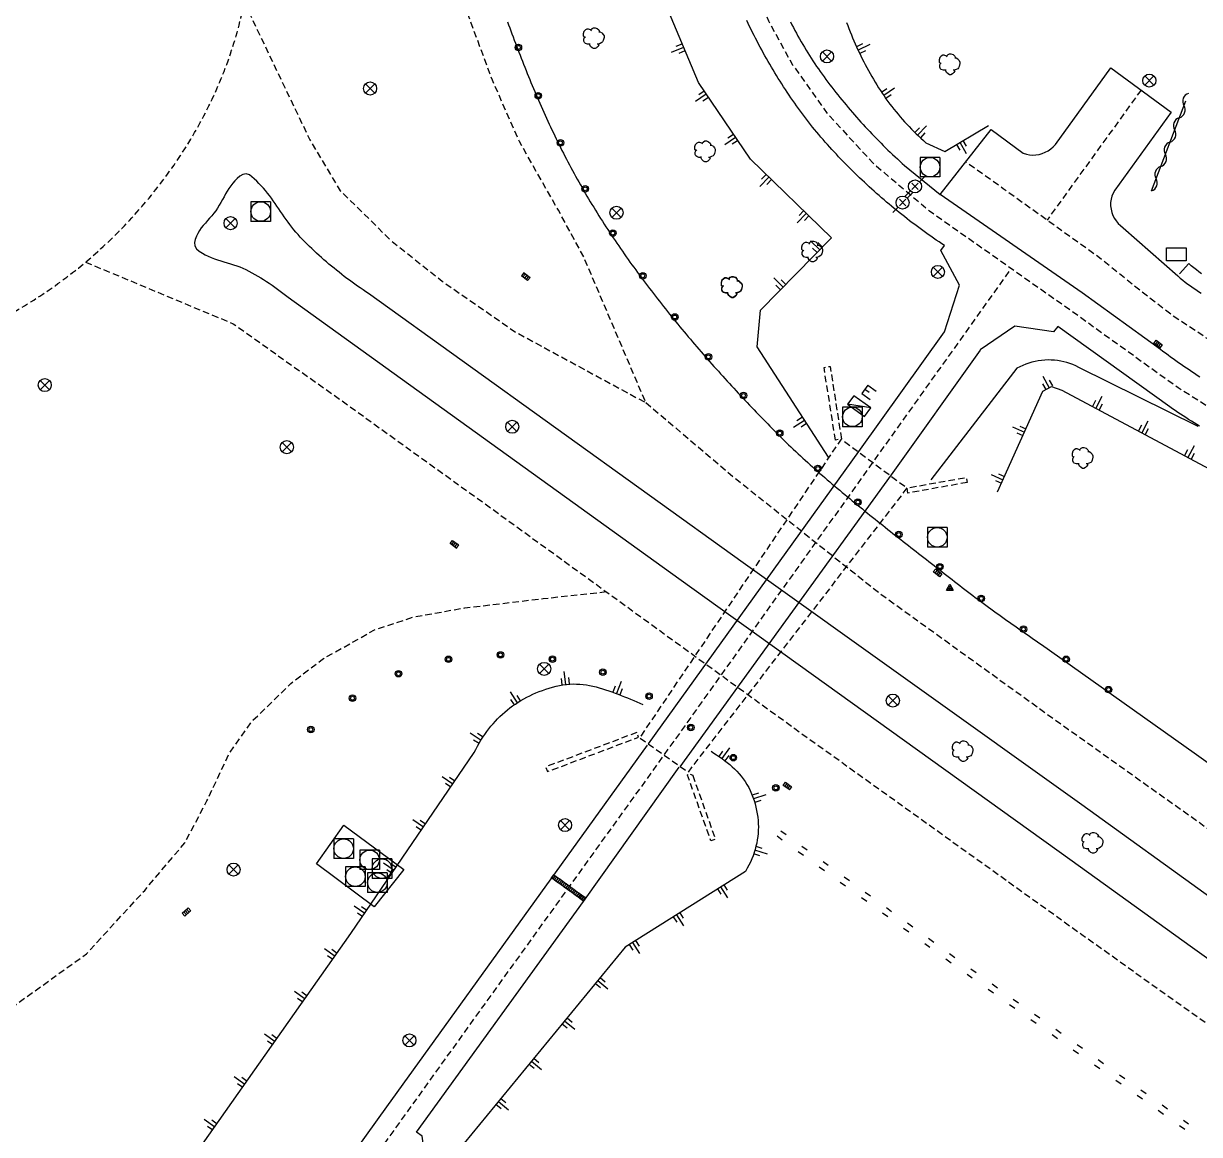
# Model space of a CAD drawing. Header units: millimetres. Extents: x 132999 to 134001, y 131000 to 132000.
# Drawn here: x 133131.2 to 133221.3, y 131566.7 to 131651.8 of the extents above; entities that cross this region are included whole.
import ezdxf

# ---------------------------------------------------------------- set-up
doc = ezdxf.new("R2010")
doc.units = ezdxf.units.MM
doc.linetypes.add('DASHED', pattern=[0.75, 0.5, -0.25])
doc.layers.get('0').update_dxf_attribs({"linetype": 'CONTINUOUS'})
for name, color, linetype in [('W0001', 6, 'DASHED'), ('W0008', 7, 'CONTINUOUS'), ('W0112', 1, 'DASHED'), ('W0122', 7, 'DASHED'), ('W0211', 2, 'CONTINUOUS'), ('W0220', 5, 'DASHED'), ('W0300', 7, 'CONTINUOUS'), ('W0310', 3, 'CONTINUOUS'), ('W0322', 7, 'CONTINUOUS'), ('W0400', 7, 'CONTINUOUS'), ('W0420', 7, 'CONTINUOUS'), ('W0430', 7, 'CONTINUOUS'), ('W0454', 7, 'CONTINUOUS'), ('W0469', 7, 'CONTINUOUS'), ('W0851', 7, 'CONTINUOUS'), ('W1471', 7, 'CONTINUOUS')]:
    doc.layers.add(name, color=color, linetype=linetype)

# ---------------------------------------------------------------- blocks, each defined once
blk = doc.blocks.new('T400')
for p, q in [((-0.15, 0.3), (0.15, 0.3)), ((-0.15, -0.25), (-0.15, 0.3)), ((-0.15, 0.15), (0.15, 0.15)), ((-0.15, 0), (0.15, 0)), ((0.15, 0.3), (0.15, -0.25)), ((-0.15, -0.15), (0.15, -0.15)), ((-0.15, -0.25), (-0.15, -0.3)), ((-0.15, -0.3), (0.15, -0.3)), ((0.15, -0.3), (0.15, -0.25))]:
    blk.add_line(p, q)
blk = doc.blocks.new('T300')
for p, q in [((-0.8, 0.514), (-0.857, 0.343)), ((-0.857, 0.343), (-0.857, 0.171)), ((-0.857, 0.171), (-0.743, 0.057)), ((-0.686, 0.629), (-0.8, 0.514)), ((-0.8, -0.057), (-0.743, 0.057)), ((-0.743, 0.057), (-0.686, 0.114)), ((-0.571, 0.686), (-0.686, 0.629)), ((-0.457, 0.686), (-0.571, 0.686)), ((-0.286, 0.629), (-0.457, 0.686)), ((-0.286, 0.629), (-0.171, 0.743)), ((-0.229, 0.571), (-0.286, 0.629)), ((-0.171, 0.743), (-0.057, 0.8)), ((-0.057, 0.8), (0.057, 0.8)), ((0.057, 0.8), (0.229, 0.743)), ((0.229, 0.743), (0.343, 0.629)), ((0.343, 0.629), (0.4, 0.514)), ((0.457, 0.457), (0.343, 0.457)), ((0.4, 0.514), (0.4, 0.457)), ((0.571, 0.4), (0.457, 0.457)), ((0.571, 0.4), (0.686, 0.286)), ((0.686, 0.286), (0.743, 0.171)), ((0.743, 0.057), (0.686, -0.171)), ((0.743, 0.171), (0.743, 0.057)), ((-0.8, -0.171), (-0.8, -0.057)), ((-0.8, -0.229), (-0.8, -0.171)), ((-0.743, -0.343), (-0.8, -0.229)), ((-0.686, -0.4), (-0.743, -0.343)), ((-0.514, -0.457), (-0.686, -0.4)), ((-0.4, -0.457), (-0.514, -0.457)), ((-0.4, -0.457), (-0.343, -0.457)), ((-0.343, -0.457), (-0.343, -0.4)), ((-0.343, -0.514), (-0.343, -0.457)), ((-0.286, -0.629), (-0.343, -0.514)), ((-0.171, -0.743), (-0.286, -0.629)), ((-0.057, -0.8), (-0.171, -0.743)), ((0.057, -0.8), (-0.057, -0.8)), ((0.171, -0.743), (0.057, -0.8)), ((0.229, -0.686), (0.171, -0.743)), ((0.286, -0.457), (0.229, -0.457)), ((0.286, -0.629), (0.229, -0.686)), ((0.457, -0.4), (0.286, -0.457)), ((0.343, -0.514), (0.286, -0.629)), ((0.343, -0.514), (0.343, -0.457)), ((0.571, -0.343), (0.457, -0.4)), ((0.629, -0.286), (0.571, -0.343)), ((0.686, -0.171), (0.629, -0.286))]:
    blk.add_line(p, q)
blk = doc.blocks.new('T420')
for p, q in [((0.75, 0.75), (-0.75, 0.75)), ((-0.75, 0.75), (-0.75, -0.75)), ((0.75, 0.75), (0.75, -0.75)), ((0.75, -0.75), (-0.75, -0.75))]:
    blk.add_line(p, q)
blk.add_ellipse((0, 0), major_axis=(-0.53, 0.53), ratio=1, start_param=3.926991, end_param=10.210176)
blk = doc.blocks.new('t430')
at = {"flags": 128}
for points in [[(-0.4, 2.1), (0.4, 2.1)], [(-0.4, 2.1), (-0.4, 1.3)], [(-0.4, 1.7), (0, 1.7)], [(-0.4, 1.3), (0.4, 1.3)], [(0.8, 0.8), (-0.8, 0.8)], [(-0.8, 0.8), (-0.8, 0)], [(0.8, 0.8), (-0.8, 0)], [(-0.8, 0), (0.8, 0)], [(0.8, 0), (0.8, 0.8)]]:
    blk.add_lwpolyline(points, dxfattribs=at)
blk = doc.blocks.new('T454')
for p, q in [((-0.25, 0.25), (0.25, -0.25)), ((-0.25, -0.25), (0.25, 0.25)), ((0.75, 0.75), (0.375, 0.375)), ((-0.375, -0.375), (-0.75, -0.75))]:
    blk.add_line(p, q)
blk.add_ellipse((0, 0), major_axis=(0.354, 0.354), ratio=1, start_param=5.497787, end_param=11.780972)
blk = doc.blocks.new('T851')
for p, q in [((-0.25, -0.15), (0, 0.317)), ((0, 0.317), (0.25, -0.15)), ((-0.25, -0.15), (0.25, -0.15))]:
    blk.add_line(p, q)
for major_axis in [(-0.106, 0.106), (-0.0354, 0.0354), (-0.0236, 0.0236)]:
    blk.add_ellipse((0, 0), major_axis=major_axis, ratio=1, start_param=3.926991, end_param=10.210176)
blk = doc.blocks.new('t322o')
at = {"color": 0, "linetype": 'Continuous'}
for radius in [0.25, 0.15]:
    blk.add_circle((0, 0), radius, dxfattribs=at)
blk = doc.blocks.new('t310o')
at = {"color": 0, "linetype": 'Continuous'}
for centre, start, end in [((-0.5, 0.375), 216.8699, 323.1304), ((0.5, -0.375), 36.8699, 143.1303)]:
    blk.add_arc(centre, 0.625, start, end, dxfattribs=at)
blk = doc.blocks.new('t220o')
at = {"color": 0, "linetype": 'Continuous'}
for p, q in [((-0.25, 0.25), (0.25, 0.25)), ((-0.25, -0.25), (0.25, -0.25))]:
    blk.add_line(p, q, dxfattribs=at)
blk = doc.blocks.new('t211o')
at = {"color": 0, "linetype": 'Continuous'}
for p, q in [((0, 1), (0, 0)), ((-0.289, 0.5), (-0.289, 0)), ((0.289, 0.5), (0.289, 0))]:
    blk.add_line(p, q, dxfattribs=at)
blk = doc.blocks.new('T1471')
at = {"color": 0, "linetype": 'Continuous', "flags": 128}
blk.add_lwpolyline([(-0.75, -0.5), (-0.75, 0.5), (0.75, 0.5), (0.75, -0.5), (-0.75, -0.5)], dxfattribs=at)
blk = doc.blocks.new('T469')
at = {"color": 0, "linetype": 'Continuous', "flags": 128}
for points in [[(-0.354, 0.354), (0.354, -0.354)], [(-0.354, -0.354), (0.354, 0.354)]]:
    blk.add_lwpolyline(points, dxfattribs=at)
at = {"color": 0, "linetype": 'Continuous'}
blk.add_circle((0, 0), 0.5, dxfattribs=at)

msp = doc.modelspace()

# ---------------------------------------------------------------- linework, layer by layer
at = {"layer": 'W0001', "flags": 128}
for points in [[(133046.065, 131721.199), (133055.281, 131714.813), (133066.118, 131707.308), (133068.827, 131705.908), (133071.81, 131705.027), (133075.005, 131704.514), (133078.641, 131704.482), (133082.295, 131704.911), (133085.776, 131705.698), (133089.53, 131706.922), (133097.607, 131709.692), (133103.264, 131711.652), (133106.787, 131712.751), (133111.832, 131713.818), (133116.987, 131714.442), (133120.589, 131714.433), (133124.321, 131714.136), (133129.117, 131713.3), (133133.356, 131712.093), (133137.119, 131710.612), (133141.269, 131708.659), (133145.597, 131706.213), (133150.221, 131703.134), (133168.49, 131691.262), (133171.198, 131688.779), (133173.282, 131686.641), (133175.332, 131684.42), (133177.913, 131680.747), (133180.203, 131676.657), (133182.032, 131672.347), (133183.462, 131667.823), (133184.595, 131663.417), (133185.796, 131658.9), (133187.028, 131654.992), (133188.31, 131652.035), (133190.148, 131648.679), (133192.864, 131644.891), (133196.312, 131641.146), (133200.647, 131637.471), (133211.578, 131629.779), (133219.707, 131623.927), (133223.896, 131621.298), (133229.148, 131618.431), (133242.111, 131612.019), (133301.74, 131582.681), (133306.37, 131580.092), (133309.412, 131578.1), (133313.736, 131574.709), (133317.42, 131571.089), (133320.769, 131567.07), (133322.813, 131564.211), (133330.766, 131552.969), (133332.324, 131550.892), (133334.767, 131548.114), (133336.645, 131546.273), (133339.138, 131544.167), (133342.07, 131542.078), (133345.682, 131539.988), (133378.103, 131524.539), (133414.594, 131507.116), (133456.743, 131487.008), (133497.131, 131467.775), (133501.303, 131465.845), (133505.636, 131464.42), (133510.219, 131463.445), (133514.699, 131463.096), (133518.144, 131463.15), (133521.433, 131463.418), (133525.566, 131464.059), (133529.231, 131465.008), (133533.794, 131466.631), (133543.921, 131470.1), (133552.734, 131473.119), (133560.771, 131475.871)], [(133148.139, 131653.428), (133153.159, 131642.928), (133155.491, 131639.013), (133159.43, 131635.149), (133163.298, 131632.086), (133168.916, 131628.182), (133178.91, 131622.768), (133174.154, 131633.938), (133172.21, 131637.521), (133169.218, 131642.786), (133167.153, 131647.486), (133164.976, 131653.369), (133163.253, 131659.538), (133162.204, 131665.115), (133161.53, 131671.088), (133161.198, 131680.679), (133161.593, 131687.481), (133162.536, 131694.236), (133163.959, 131700.073), (133165.631, 131705.196), (133167.393, 131709.505), (133168.049, 131711.943), (133167.845, 131720.708), (133160.189, 131715.591), (133157.445, 131710.302), (133155.615, 131705.112), (133152.821, 131696.222), (133151.201, 131688.899), (133150.482, 131684.283), (133147.598, 131670.477)], [(133216.87, 131646.735), (133209.66, 131636.76)], [(133341.291, 131573.768), (133337.455, 131577.947), (133335.051, 131579.375), (133330.869, 131580.073), (133325.933, 131580.433), (133320.114, 131581.288), (133313.919, 131582.67), (133307.396, 131584.889), (133301.76, 131587.537), (133278.86, 131598.742), (133274.752, 131601.284), (133241.662, 131617.511), (133229.158, 131623.716), (133225.04, 131625.883), (133221.974, 131627.658), (133219.285, 131629.437), (133216.949, 131631.235), (133213.677, 131633.879), (133206.308, 131639.165), (133203.461, 131641.187)], [(133134.743, 131529.036), (133134.025, 131530.945), (133135.301, 131533.353), (133144.429, 131545.827), (133154.752, 131560.211), (133168.683, 131579.58), (133180.278, 131595.687), (133206.927, 131633.052)], [(133135.974, 131633.543), (133147.288, 131628.818), (133155.135, 131623.258), (133167.509, 131614.346), (133190.331, 131597.777), (133212.331, 131581.993), (133246.055, 131557.962), (133265.22, 131544.763), (133281.971, 131533.615), (133298.008, 131523.37), (133318.556, 131511.094), (133338.327, 131499.999), (133362.458, 131487.854), (133381.36, 131479.235), (133400.846, 131471.144), (133420.483, 131463.831), (133442.773, 131456.421), (133467.833, 131449.187), (133486.988, 131444.191), (133510.748, 131438.185), (133526.228, 131434.202), (133534.265, 131431.824), (133541.835, 131428.216)], [(133178.91, 131622.768), (133185.887, 131616.865), (133196.832, 131608.157), (133211.3, 131597.715), (133261.297, 131562.16), (133277.208, 131551.316), (133307.195, 131531.992), (133336.97, 131514.54), (133352.559, 131506.294), (133374.67, 131495.521), (133391.866, 131487.947), (133413.843, 131479.186), (133432.402, 131472.576), (133455.547, 131465.329), (133478.206, 131458.993), (133497.024, 131454.224), (133522.07, 131448.298), (133538.08, 131445.243), (133544.159, 131445.194), (133555.407, 131445.967)], [(133121.717, 131606.761), (133123.61, 131598.147), (133124.324, 131592.051), (133124.835, 131586.862), (133125.237, 131572.747), (133136.05, 131580.513), (133140.503, 131585.374), (133143.583, 131589.013), (133145.271, 131592.233), (133146.989, 131595.884), (133148.725, 131598.335), (133151.704, 131601.232), (133154.125, 131603.095), (133158.115, 131605.35), (133161.081, 131606.328), (133165.035, 131607.033), (133171.055, 131607.746), (133175.87, 131608.276)]]:
    msp.add_lwpolyline(points, dxfattribs=at)
msp.add_lwpolyline([(133089.607, 131689.072), (133089.35, 131688.895), (133089.096, 131688.716), (133088.844, 131688.535), (133088.594, 131688.351), (133088.347, 131688.165), (133088.103, 131687.977), (133087.861, 131687.786), (133087.621, 131687.593), (133087.384, 131687.397), (133087.15, 131687.199), (133086.918, 131686.999), (133086.689, 131686.796), (133086.463, 131686.591), (133086.239, 131686.384), (133086.018, 131686.174), (133085.799, 131685.962), (133085.583, 131685.747), (133085.37, 131685.531), (133085.16, 131685.311), (133084.953, 131685.09), (133084.748, 131684.866), (133084.546, 131684.64), (133084.347, 131684.412), (133084.151, 131684.182), (133083.957, 131683.949), (133083.767, 131683.714), (133083.579, 131683.477), (133083.394, 131683.237), (133083.212, 131682.996), (133083.033, 131682.752), (133082.857, 131682.506), (133082.684, 131682.258), (133082.514, 131682.008), (133082.347, 131681.756), (133082.183, 131681.502), (133082.022, 131681.246), (133081.863, 131680.987), (133081.708, 131680.727), (133081.556, 131680.465), (133081.407, 131680.2), (133081.261, 131679.934), (133081.118, 131679.666), (133080.978, 131679.396), (133080.841, 131679.124), (133080.707, 131678.85), (133080.576, 131678.575), (133080.448, 131678.297), (133080.323, 131678.018), (133080.201, 131677.737), (133080.083, 131677.454), (133079.967, 131677.169), (133079.854, 131676.883), (133079.744, 131676.595), (133079.638, 131676.305), (133079.534, 131676.014), (133079.434, 131675.721), (133079.336, 131675.426), (133079.242, 131675.13), (133079.15, 131674.832), (133079.063, 131674.539), (133078.983, 131674.26), (133078.906, 131673.987), (133078.83, 131673.715), (133078.756, 131673.442), (133078.682, 131673.17), (133078.61, 131672.897), (133078.539, 131672.623), (133078.469, 131672.35), (133078.401, 131672.077), (133078.334, 131671.803), (133078.268, 131671.529), (133078.203, 131671.255), (133078.14, 131670.981), (133078.078, 131670.707), (133078.018, 131670.432), (133077.959, 131670.158), (133077.901, 131669.883), (133077.845, 131669.608), (133077.79, 131669.333), (133077.737, 131669.057), (133077.685, 131668.782), (133077.634, 131668.506), (133077.585, 131668.23), (133077.538, 131667.954), (133077.492, 131667.678), (133077.448, 131667.401), (133077.405, 131667.125), (133077.364, 131666.848), (133077.324, 131666.571), (133077.286, 131666.294), (133077.25, 131666.017), (133077.215, 131665.739), (133077.182, 131665.462), (133077.151, 131665.184), (133077.121, 131664.906), (133077.094, 131664.628), (133077.067, 131664.35), (133077.043, 131664.071), (133077.02, 131663.793), (133076.999, 131663.514), (133076.98, 131663.235), (133076.963, 131662.956), (133076.948, 131662.677), (133076.934, 131662.398), (133076.922, 131662.118), (133076.913, 131661.839), (133076.905, 131661.559), (133076.899, 131661.279), (133076.895, 131660.999), (133076.893, 131660.719), (133076.893, 131660.439), (133076.895, 131660.159), (133076.898, 131659.878), (133076.904, 131659.598), (133076.912, 131659.317), (133076.922, 131659.037), (133076.935, 131658.756), (133076.949, 131658.475), (133076.965, 131658.194), (133076.984, 131657.913), (133077.004, 131657.632), (133077.027, 131657.351), (133077.052, 131657.07), (133077.079, 131656.789), (133077.108, 131656.508), (133077.14, 131656.226), (133077.174, 131655.945), (133077.21, 131655.664), (133077.248, 131655.383), (133077.289, 131655.102), (133077.332, 131654.82), (133077.377, 131654.539), (133077.425, 131654.258), (133077.475, 131653.977), (133077.527, 131653.696), (133077.582, 131653.415), (133077.639, 131653.134), (133077.698, 131652.853), (133077.76, 131652.573), (133077.825, 131652.292), (133077.891, 131652.012), (133077.961, 131651.731), (133078.032, 131651.451), (133078.106, 131651.171), (133078.183, 131650.891), (133078.262, 131650.611), (133078.344, 131650.331), (133078.428, 131650.052), (133078.515, 131649.773), (133078.604, 131649.494), (133078.696, 131649.215), (133078.791, 131648.936), (133078.888, 131648.658), (133078.987, 131648.38), (133079.089, 131648.102), (133079.194, 131647.824), (133079.302, 131647.547), (133079.412, 131647.27), (133079.524, 131646.993), (133079.64, 131646.716), (133079.758, 131646.44), (133079.878, 131646.164), (133080.002, 131645.889), (133080.128, 131645.614), (133080.256, 131645.339), (133080.388, 131645.064), (133080.522, 131644.79), (133080.659, 131644.516), (133080.798, 131644.243), (133080.94, 131643.97), (133081.085, 131643.697), (133081.233, 131643.425), (133081.384, 131643.152), (133081.537, 131642.88), (133081.693, 131642.61), (133081.851, 131642.341), (133082.011, 131642.075), (133082.173, 131641.812), (133082.337, 131641.551), (133082.502, 131641.292), (133082.67, 131641.035), (133082.839, 131640.78), (133083.01, 131640.528), (133083.183, 131640.279), (133083.358, 131640.031), (133083.535, 131639.786), (133083.713, 131639.543), (133083.893, 131639.302), (133084.075, 131639.064), (133084.259, 131638.828), (133084.444, 131638.594), (133084.631, 131638.363), (133084.82, 131638.134), (133085.011, 131637.907), (133085.203, 131637.682), (133085.397, 131637.46), (133085.592, 131637.24), (133085.789, 131637.022), (133085.987, 131636.806), (133086.187, 131636.593), (133086.389, 131636.381), (133086.592, 131636.172), (133086.797, 131635.966), (133087.003, 131635.761), (133087.21, 131635.559), (133087.419, 131635.359), (133087.63, 131635.161), (133087.841, 131634.965), (133088.055, 131634.771), (133088.269, 131634.58), (133088.485, 131634.391), (133088.702, 131634.203), (133088.921, 131634.018), (133089.141, 131633.835), (133089.362, 131633.655), (133089.584, 131633.476), (133089.807, 131633.299), (133090.032, 131633.125), (133090.258, 131632.952), (133090.485, 131632.782), (133090.713, 131632.613), (133090.943, 131632.447), (133091.173, 131632.282), (133091.405, 131632.12), (133091.637, 131631.959), (133091.871, 131631.801), (133092.106, 131631.644), (133092.342, 131631.49), (133092.579, 131631.337), (133092.816, 131631.186), (133093.055, 131631.037), (133093.295, 131630.89), (133093.536, 131630.745), (133093.777, 131630.601), (133094.02, 131630.46), (133094.263, 131630.32), (133094.507, 131630.182), (133094.753, 131630.046), (133094.999, 131629.911), (133095.245, 131629.779), (133095.493, 131629.648), (133095.742, 131629.518), (133095.991, 131629.391), (133096.241, 131629.265), (133096.492, 131629.141), (133096.743, 131629.018), (133096.996, 131628.897), (133097.249, 131628.778), (133097.503, 131628.66), (133097.757, 131628.543), (133098.012, 131628.429), (133098.268, 131628.315), (133098.525, 131628.204), (133098.782, 131628.094), (133099.04, 131627.985), (133099.298, 131627.877), (133099.557, 131627.772), (133099.817, 131627.667), (133100.077, 131627.564), (133100.338, 131627.463), (133100.6, 131627.362), (133100.862, 131627.264), (133101.124, 131627.166), (133101.388, 131627.07), (133101.651, 131626.975), (133101.915, 131626.881), (133102.18, 131626.789), (133102.446, 131626.698), (133102.711, 131626.608), (133102.978, 131626.519), (133103.244, 131626.432), (133103.512, 131626.345), (133103.779, 131626.26), (133104.047, 131626.176), (133104.316, 131626.094), (133104.585, 131626.012), (133104.854, 131625.931), (133105.124, 131625.852), (133105.401, 131625.771), (133105.691, 131625.689), (133105.988, 131625.609), (133106.285, 131625.532), (133106.582, 131625.459), (133106.879, 131625.389), (133107.176, 131625.322), (133107.473, 131625.259), (133107.77, 131625.199), (133108.066, 131625.142), (133108.363, 131625.089), (133108.66, 131625.039), (133108.956, 131624.993), (133109.252, 131624.95), (133109.548, 131624.91), (133109.844, 131624.873), (133110.14, 131624.84), (133110.436, 131624.81), (133110.731, 131624.783), (133111.026, 131624.76), (133111.321, 131624.739), (133111.616, 131624.722), (133111.91, 131624.708), (133112.204, 131624.697), (133112.498, 131624.689), (133112.791, 131624.685), (133113.084, 131624.683), (133113.377, 131624.685), (133113.669, 131624.689), (133113.961, 131624.697), (133114.252, 131624.707), (133114.543, 131624.721), (133114.834, 131624.737), (133115.124, 131624.757), (133115.414, 131624.779), (133115.703, 131624.804), (133115.992, 131624.832), (133116.28, 131624.863), (133116.568, 131624.896), (133116.855, 131624.933), (133117.142, 131624.972), (133117.428, 131625.014), (133117.714, 131625.058), (133117.999, 131625.105), (133118.284, 131625.155), (133118.568, 131625.208), (133118.851, 131625.263), (133119.134, 131625.32), (133119.417, 131625.38), (133119.699, 131625.443), (133119.98, 131625.508), (133120.261, 131625.575), (133120.541, 131625.645), (133120.82, 131625.718), (133121.099, 131625.792), (133121.378, 131625.87), (133121.656, 131625.949), (133121.933, 131626.031), (133122.21, 131626.115), (133122.486, 131626.201), (133122.762, 131626.289), (133123.037, 131626.38), (133123.311, 131626.473), (133123.585, 131626.568), (133123.859, 131626.665), (133124.132, 131626.764), (133124.403, 131626.865), (133124.672, 131626.967), (133124.94, 131627.071), (133125.207, 131627.176), (133125.472, 131627.283), (133125.737, 131627.391), (133126, 131627.501), (133126.263, 131627.613), (133126.524, 131627.726), (133126.784, 131627.841), (133127.044, 131627.958), (133127.302, 131628.076), (133127.559, 131628.196), (133127.816, 131628.317), (133128.071, 131628.44), (133128.325, 131628.565), (133128.578, 131628.692), (133128.83, 131628.82), (133129.081, 131628.949), (133129.331, 131629.081), (133129.579, 131629.214), (133129.827, 131629.349), (133130.073, 131629.485), (133130.319, 131629.623), (133130.563, 131629.763), (133130.806, 131629.904), (133131.048, 131630.047), (133131.289, 131630.192), (133131.528, 131630.339), (133131.767, 131630.487), (133132.004, 131630.637), (133132.24, 131630.788), (133132.475, 131630.942), (133132.709, 131631.096), (133132.942, 131631.253), (133133.173, 131631.411), (133133.403, 131631.571), (133133.632, 131631.733), (133133.86, 131631.896), (133134.087, 131632.062), (133134.312, 131632.228), (133134.536, 131632.397), (133134.759, 131632.567), (133134.981, 131632.739), (133135.201, 131632.912), (133135.42, 131633.088), (133135.638, 131633.265), (133135.854, 131633.443), (133136.07, 131633.623), (133136.284, 131633.805), (133136.496, 131633.989), (133136.708, 131634.175), (133136.918, 131634.362), (133137.127, 131634.55), (133137.334, 131634.741), (133137.54, 131634.933), (133137.745, 131635.127), (133137.948, 131635.322), (133138.15, 131635.52), (133138.351, 131635.718), (133138.55, 131635.919), (133138.748, 131636.121), (133138.945, 131636.325), (133139.14, 131636.531), (133139.334, 131636.738), (133139.527, 131636.947), (133139.718, 131637.157), (133139.908, 131637.369), (133140.096, 131637.583), (133140.283, 131637.799), (133140.469, 131638.016), (133140.653, 131638.235), (133140.836, 131638.455), (133141.017, 131638.677), (133141.197, 131638.901), (133141.375, 131639.126), (133141.552, 131639.353), (133141.728, 131639.582), (133141.902, 131639.812), (133142.075, 131640.044), (133142.246, 131640.278), (133142.416, 131640.513), (133142.585, 131640.75), (133142.752, 131640.988), (133142.918, 131641.229), (133143.084, 131641.474), (133143.248, 131641.72), (133143.41, 131641.968), (133143.57, 131642.216), (133143.727, 131642.465), (133143.882, 131642.715), (133144.034, 131642.966), (133144.185, 131643.218), (133144.332, 131643.471), (133144.478, 131643.724), (133144.621, 131643.979), (133144.762, 131644.234), (133144.901, 131644.49), (133145.037, 131644.748), (133145.171, 131645.005), (133145.302, 131645.264), (133145.431, 131645.524), (133145.558, 131645.784), (133145.682, 131646.046), (133145.804, 131646.308), (133145.923, 131646.571), (133146.04, 131646.835), (133146.155, 131647.099), (133146.267, 131647.365), (133146.377, 131647.631), (133146.485, 131647.898), (133146.59, 131648.165), (133146.693, 131648.434), (133146.793, 131648.703), (133146.891, 131648.973), (133146.987, 131649.244), (133147.08, 131649.515), (133147.17, 131649.787), (133147.259, 131650.06), (133147.345, 131650.333), (133147.428, 131650.608), (133147.509, 131650.882), (133147.588, 131651.158), (133147.664, 131651.434), (133147.738, 131651.711), (133147.809, 131651.989), (133147.879, 131652.267), (133147.945, 131652.546), (133148.009, 131652.825), (133148.071, 131653.105), (133148.131, 131653.386), (133148.188, 131653.667), (133148.243, 131653.949), (133148.295, 131654.231), (133148.345, 131654.514), (133148.392, 131654.797), (133148.438, 131655.081), (133148.48, 131655.366), (133148.521, 131655.651), (133148.559, 131655.937), (133148.595, 131656.223), (133148.628, 131656.51), (133148.659, 131656.797), (133148.688, 131657.085), (133148.714, 131657.373), (133148.738, 131657.661), (133148.76, 131657.951), (133148.779, 131658.24), (133148.796, 131658.53), (133148.811, 131658.821), (133148.823, 131659.112), (133148.833, 131659.403), (133148.841, 131659.695), (133148.846, 131659.987), (133148.85, 131660.28), (133148.85, 131660.573), (133148.849, 131660.867), (133148.845, 131661.16), (133148.84, 131661.451), (133148.832, 131661.74), (133148.823, 131662.03), (133148.811, 131662.318), (133148.798, 131662.606), (133148.782, 131662.894), (133148.765, 131663.182), (133148.745, 131663.469), (133148.724, 131663.755), (133148.7, 131664.041), (133148.675, 131664.326), (133148.647, 131664.612), (133148.618, 131664.896), (133148.586, 131665.18), (133148.553, 131665.464), (133148.517, 131665.747), (133148.479, 131666.029), (133148.44, 131666.311), (133148.398, 131666.593), (133148.354, 131666.874), (133148.309, 131667.154), (133148.261, 131667.434), (133148.211, 131667.714), (133148.159, 131667.993), (133148.105, 131668.271), (133148.049, 131668.549), (133147.991, 131668.826), (133147.93, 131669.103), (133147.868, 131669.379), (133147.804, 131669.654), (133147.737, 131669.929), (133147.669, 131670.204), (133147.598, 131670.477), (133147.525, 131670.75), (133147.451, 131671.023), (133147.374, 131671.295), (133147.295, 131671.566), (133147.213, 131671.837), (133147.13, 131672.107), (133147.045, 131672.376), (133146.958, 131672.645), (133146.868, 131672.913), (133146.776, 131673.18), (133146.683, 131673.447), (133146.587, 131673.713), (133146.489, 131673.979), (133146.389, 131674.243), (133146.287, 131674.507), (133146.182, 131674.771), (133146.076, 131675.033), (133145.968, 131675.295), (133145.857, 131675.556), (133145.744, 131675.817), (133145.63, 131676.076), (133145.513, 131676.335), (133145.394, 131676.593), (133145.272, 131676.851), (133145.149, 131677.107), (133145.024, 131677.363), (133144.896, 131677.618), (133144.767, 131677.873), (133144.635, 131678.126), (133144.502, 131678.379), (133144.366, 131678.631), (133144.228, 131678.882), (133144.088, 131679.133), (133143.946, 131679.382), (133143.801, 131679.631), (133143.655, 131679.879), (133143.507, 131680.126), (133143.356, 131680.372), (133143.204, 131680.618), (133143.049, 131680.863), (133142.892, 131681.106), (133142.734, 131681.349), (133142.573, 131681.591), (133142.41, 131681.833), (133142.245, 131682.073), (133142.078, 131682.312), (133141.909, 131682.551), (133141.738, 131682.789), (133141.565, 131683.025), (133141.39, 131683.26), (133141.215, 131683.494), (133141.038, 131683.725), (133140.859, 131683.956), (133140.679, 131684.184), (133140.498, 131684.412), (133140.315, 131684.637), (133140.13, 131684.862), (133139.944, 131685.084), (133139.757, 131685.305), (133139.567, 131685.525), (133139.377, 131685.743), (133139.185, 131685.959), (133138.991, 131686.174), (133138.795, 131686.387), (133138.599, 131686.599), (133138.4, 131686.809), (133138.2, 131687.017), (133137.998, 131687.223), (133137.795, 131687.428), (133137.59, 131687.631), (133137.383, 131687.832), (133137.175, 131688.032), (133136.965, 131688.229), (133136.754, 131688.425), (133136.54, 131688.619), (133136.326, 131688.811), (133136.109, 131689.002), (133135.891, 131689.19), (133135.671, 131689.377), (133135.449, 131689.562), (133135.226, 131689.744), (133135.001, 131689.925), (133134.775, 131690.104), (133134.546, 131690.281), (133134.316, 131690.456), (133134.085, 131690.629), (133133.851, 131690.799), (133133.616, 131690.968), (133133.379, 131691.135), (133133.141, 131691.299), (133132.9, 131691.462), (133132.658, 131691.622), (133132.415, 131691.78), (133132.169, 131691.936), (133131.922, 131692.09), (133131.674, 131692.242), (133131.423, 131692.391), (133131.171, 131692.538), (133130.917, 131692.683), (133130.661, 131692.826), (133130.404, 131692.966), (133130.145, 131693.104), (133129.885, 131693.24), (133129.622, 131693.373), (133129.358, 131693.504), (133129.093, 131693.633), (133128.825, 131693.759), (133128.556, 131693.883), (133128.286, 131694.004), (133128.014, 131694.123), (133127.74, 131694.24), (133127.464, 131694.354), (133127.187, 131694.465), (133126.908, 131694.574), (133126.628, 131694.681), (133126.345, 131694.785), (133126.062, 131694.887), (133125.776, 131694.986), (133125.49, 131695.082), (133125.201, 131695.176), (133124.911, 131695.267), (133124.619, 131695.356), (133124.326, 131695.442), (133124.034, 131695.525), (133123.748, 131695.604), (133123.466, 131695.68), (133123.183, 131695.753), (133122.9, 131695.825), (133122.617, 131695.895), (133122.334, 131695.963), (133122.051, 131696.029), (133121.768, 131696.093), (133121.485, 131696.155), (133121.202, 131696.215), (133120.919, 131696.273), (133120.636, 131696.329), (133120.353, 131696.383), (133120.07, 131696.435), (133119.788, 131696.485), (133119.505, 131696.534), (133119.222, 131696.58), (133118.939, 131696.624), (133118.656, 131696.666), (133118.373, 131696.706), (133118.09, 131696.744), (133117.807, 131696.78), (133117.525, 131696.814), (133117.242, 131696.846), (133116.959, 131696.876), (133116.676, 131696.904), (133116.394, 131696.93), (133116.111, 131696.954), (133115.829, 131696.975), (133115.546, 131696.995), (133115.264, 131697.013), (133114.982, 131697.029), (133114.7, 131697.043), (133114.417, 131697.054), (133114.135, 131697.064), (133113.853, 131697.072), (133113.572, 131697.077), (133113.29, 131697.081), (133113.008, 131697.082), (133112.727, 131697.082), (133112.445, 131697.079), (133112.164, 131697.074), (133111.883, 131697.068), (133111.602, 131697.059), (133111.321, 131697.048), (133111.04, 131697.035), (133110.759, 131697.02), (133110.479, 131697.004), (133110.198, 131696.985), (133109.918, 131696.964), (133109.638, 131696.941), (133109.358, 131696.915), (133109.078, 131696.888), (133108.799, 131696.859), (133108.519, 131696.828), (133108.24, 131696.795), (133107.961, 131696.759), (133107.682, 131696.722), (133107.404, 131696.683), (133107.125, 131696.641), (133106.847, 131696.598), (133106.569, 131696.552), (133106.292, 131696.505), (133106.014, 131696.455), (133105.737, 131696.403), (133105.46, 131696.35), (133105.183, 131696.294), (133104.906, 131696.236), (133104.63, 131696.177), (133104.354, 131696.115), (133104.078, 131696.051), (133103.802, 131695.986), (133103.527, 131695.918), (133103.252, 131695.848), (133102.977, 131695.776), (133102.703, 131695.702), (133102.428, 131695.627), (133102.154, 131695.549), (133101.881, 131695.469), (133101.607, 131695.387), (133101.334, 131695.304), (133101.061, 131695.218), (133100.789, 131695.13), (133100.516, 131695.04), (133100.244, 131694.949), (133099.973, 131694.855), (133099.702, 131694.759), (133099.43, 131694.662), (133099.16, 131694.562), (133098.889, 131694.46), (133098.619, 131694.357), (133098.349, 131694.251), (133098.08, 131694.144), (133097.811, 131694.035), (133097.542, 131693.923), (133097.274, 131693.81), (133097.005, 131693.695), (133096.738, 131693.578), (133096.47, 131693.459), (133095.919, 131693.209), (133089.868, 131689.247)], close=True, dxfattribs=at)
at = {"layer": 'W0008', "flags": 128}
for points in [[(133168.309, 131651.976), (133168.395, 131651.741), (133168.48, 131651.507), (133168.567, 131651.273), (133168.653, 131651.038), (133168.741, 131650.805), (133168.828, 131650.571), (133168.916, 131650.337), (133169.005, 131650.104), (133169.094, 131649.871), (133169.183, 131649.638), (133169.273, 131649.406), (133169.364, 131649.173), (133169.455, 131648.941), (133169.546, 131648.709), (133169.639, 131648.478), (133169.731, 131648.246), (133169.825, 131648.015), (133169.919, 131647.784), (133170.013, 131647.554), (133170.108, 131647.324), (133170.204, 131647.093), (133170.3, 131646.864), (133170.397, 131646.634), (133170.495, 131646.405), (133170.593, 131646.176), (133170.692, 131645.948), (133170.791, 131645.719), (133170.892, 131645.491), (133170.993, 131645.264), (133171.094, 131645.036), (133171.197, 131644.809), (133171.3, 131644.583), (133171.404, 131644.356), (133171.508, 131644.13), (133171.614, 131643.905), (133171.72, 131643.68), (133171.827, 131643.455), (133171.935, 131643.23), (133172.043, 131643.006), (133172.152, 131642.782), (133172.263, 131642.558), (133172.374, 131642.335), (133172.485, 131642.112), (133172.598, 131641.89), (133172.712, 131641.668), (133172.826, 131641.447), (133172.941, 131641.225), (133173.058, 131641.005), (133173.175, 131640.784), (133173.293, 131640.564), (133173.412, 131640.345), (133173.531, 131640.126), (133173.652, 131639.907), (133173.774, 131639.689), (133173.897, 131639.471), (133174.021, 131639.254), (133174.145, 131639.037), (133174.271, 131638.82), (133174.398, 131638.604), (133174.525, 131638.389), (133174.654, 131638.173), (133174.784, 131637.959), (133174.915, 131637.745), (133175.048, 131637.53), (133175.181, 131637.315), (133175.315, 131637.101), (133175.45, 131636.888), (133175.585, 131636.676), (133175.721, 131636.463), (133175.858, 131636.252), (133175.996, 131636.041), (133176.134, 131635.83), (133176.273, 131635.62), (133176.412, 131635.411), (133176.552, 131635.202), (133176.693, 131634.994), (133176.835, 131634.786), (133176.977, 131634.579), (133177.12, 131634.372), (133177.263, 131634.166), (133177.407, 131633.96), (133177.552, 131633.755), (133177.698, 131633.55), (133177.844, 131633.346), (133177.99, 131633.143), (133178.138, 131632.939), (133178.285, 131632.737), (133178.434, 131632.534), (133178.583, 131632.333), (133178.733, 131632.131), (133178.883, 131631.931), (133179.034, 131631.73), (133179.185, 131631.53), (133179.337, 131631.331), (133179.489, 131631.132), (133179.643, 131630.934), (133179.796, 131630.736), (133179.95, 131630.538), (133180.105, 131630.341), (133180.26, 131630.144), (133180.416, 131629.948), (133180.573, 131629.752), (133180.729, 131629.557), (133180.887, 131629.362), (133181.045, 131629.167), (133181.203, 131628.973), (133181.362, 131628.779), (133181.522, 131628.586), (133181.682, 131628.393), (133181.842, 131628.2), (133182.003, 131628.008), (133182.164, 131627.816), (133182.326, 131627.625), (133182.488, 131627.434), (133182.651, 131627.243), (133182.814, 131627.053), (133182.978, 131626.863), (133183.142, 131626.673), (133183.307, 131626.484), (133183.472, 131626.295), (133183.638, 131626.106), (133183.803, 131625.918), (133183.97, 131625.73), (133184.137, 131625.543), (133184.304, 131625.356), (133184.471, 131625.169), (133184.639, 131624.983), (133184.808, 131624.796), (133184.976, 131624.611), (133185.146, 131624.425), (133185.315, 131624.24), (133185.485, 131624.055), (133185.655, 131623.87), (133185.826, 131623.686), (133185.997, 131623.502), (133186.169, 131623.318), (133186.34, 131623.135), (133186.512, 131622.951), (133186.685, 131622.768), (133186.858, 131622.586), (133187.031, 131622.403), (133187.204, 131622.221), (133187.378, 131622.04), (133187.552, 131621.858), (133187.726, 131621.677), (133187.901, 131621.496), (133188.076, 131621.315), (133188.252, 131621.134), (133188.427, 131620.954), (133188.603, 131620.774), (133188.779, 131620.596), (133188.956, 131620.418), (133189.134, 131620.241), (133189.313, 131620.065), (133189.492, 131619.89), (133189.672, 131619.716), (133189.852, 131619.542), (133190.033, 131619.369), (133190.215, 131619.197), (133190.397, 131619.025), (133190.58, 131618.855), (133190.764, 131618.685), (133190.948, 131618.515), (133191.133, 131618.347), (133191.318, 131618.178), (133191.504, 131618.011), (133191.69, 131617.844), (133191.877, 131617.678), (133192.064, 131617.512), (133192.252, 131617.347), (133192.44, 131617.183), (133192.629, 131617.019), (133192.818, 131616.856), (133193.008, 131616.693), (133193.198, 131616.53), (133193.388, 131616.368), (133193.579, 131616.207), (133193.771, 131616.046), (133193.962, 131615.886), (133194.154, 131615.725), (133194.346, 131615.566), (133194.539, 131615.406), (133194.732, 131615.247), (133194.925, 131615.089), (133195.119, 131614.931), (133195.313, 131614.773), (133195.507, 131614.615), (133195.702, 131614.458), (133195.896, 131614.301), (133196.091, 131614.145), (133196.286, 131613.988), (133196.482, 131613.832), (133196.677, 131613.676), (133196.873, 131613.52), (133197.069, 131613.365), (133197.265, 131613.21), (133197.461, 131613.054), (133197.657, 131612.899), (133197.854, 131612.745), (133198.05, 131612.59), (133198.247, 131612.435), (133198.444, 131612.281), (133198.641, 131612.126), (133198.837, 131611.972), (133199.034, 131611.818), (133199.231, 131611.664), (133199.428, 131611.509), (133199.625, 131611.355), (133199.822, 131611.201), (133200.019, 131611.047), (133200.216, 131610.892), (133200.413, 131610.738), (133200.61, 131610.584), (133200.807, 131610.429), (133201.003, 131610.275), (133201.2, 131610.12), (133201.396, 131609.965), (133201.592, 131609.811), (133201.788, 131609.657), (133201.985, 131609.504), (133202.181, 131609.351), (133202.378, 131609.198), (133202.575, 131609.046), (133202.773, 131608.894), (133202.97, 131608.742), (133203.168, 131608.591), (133203.367, 131608.44), (133203.565, 131608.29), (133203.764, 131608.14), (133203.963, 131607.99), (133204.162, 131607.841), (133204.362, 131607.692), (133204.562, 131607.543), (133204.762, 131607.395), (133204.962, 131607.247), (133205.163, 131607.099), (133205.364, 131606.952), (133205.565, 131606.805), (133205.766, 131606.659), (133205.968, 131606.513), (133206.17, 131606.367), (133206.372, 131606.221), (133206.575, 131606.076), (133206.778, 131605.932), (133206.981, 131605.787), (133207.184, 131605.644), (133207.387, 131605.5), (133207.591, 131605.357), (133207.795, 131605.214), (133208, 131605.071), (133208.204, 131604.929), (133208.409, 131604.788), (133208.614, 131604.646), (133208.82, 131604.505), (133209.026, 131604.365), (133209.232, 131604.224), (133220.926, 131595.929), (133238.493, 131583.373)], [(133179.114, 131596.597), (133195.236, 131619.021), (133201.812, 131628.197), (133202.95, 131631.779), (133201.522, 131634.443), (133201.807, 131634.814), (133201.595, 131634.954), (133201.385, 131635.095), (133201.176, 131635.237), (133200.967, 131635.381), (133200.76, 131635.525), (133200.553, 131635.67), (133200.347, 131635.817), (133200.142, 131635.965), (133199.938, 131636.113), (133199.735, 131636.263), (133199.532, 131636.414), (133199.331, 131636.566), (133199.13, 131636.719), (133198.93, 131636.873), (133198.731, 131637.029), (133198.533, 131637.185), (133198.336, 131637.343), (133198.14, 131637.501), (133197.944, 131637.661), (133197.75, 131637.822), (133197.556, 131637.983), (133197.363, 131638.146), (133197.171, 131638.31), (133196.98, 131638.476), (133196.79, 131638.642), (133196.6, 131638.809), (133196.412, 131638.977), (133196.224, 131639.147), (133196.037, 131639.317), (133195.852, 131639.489), (133195.667, 131639.662), (133195.482, 131639.836), (133195.299, 131640.011), (133195.116, 131640.186), (133194.935, 131640.363), (133194.754, 131640.54), (133194.574, 131640.718), (133194.395, 131640.897), (133194.217, 131641.077), (133194.041, 131641.258), (133193.865, 131641.44), (133193.69, 131641.623), (133193.517, 131641.807), (133193.345, 131641.991), (133193.173, 131642.177), (133193.003, 131642.364), (133192.835, 131642.552), (133192.667, 131642.741), (133192.501, 131642.931), (133192.336, 131643.122), (133192.172, 131643.315), (133192.01, 131643.508), (133191.849, 131643.703), (133191.69, 131643.899), (133191.532, 131644.097), (133191.375, 131644.295), (133191.22, 131644.495), (133191.066, 131644.697), (133190.914, 131644.899), (133190.764, 131645.103), (133190.615, 131645.309), (133190.467, 131645.516), (133190.321, 131645.723), (133190.177, 131645.932), (133190.034, 131646.141), (133189.892, 131646.351), (133189.751, 131646.562), (133189.611, 131646.774), (133189.473, 131646.986), (133189.336, 131647.199), (133189.201, 131647.412), (133189.067, 131647.627), (133188.934, 131647.842), (133188.802, 131648.057), (133188.671, 131648.274), (133188.542, 131648.491), (133188.414, 131648.709), (133188.287, 131648.927), (133188.162, 131649.146), (133188.038, 131649.366), (133187.915, 131649.587), (133187.793, 131649.808), (133187.673, 131650.03), (133187.554, 131650.253), (133187.436, 131650.476), (133187.319, 131650.7), (133187.203, 131650.925), (133187.089, 131651.15), (133186.976, 131651.377), (133186.864, 131651.603), (133186.754, 131651.831), (133186.644, 131652.059)], [(133190, 131651.965), (133190.111, 131651.744), (133190.224, 131651.524), (133190.338, 131651.305), (133190.455, 131651.087), (133190.572, 131650.87), (133190.692, 131650.654), (133190.813, 131650.439), (133190.937, 131650.225), (133191.062, 131650.012), (133191.189, 131649.8), (133191.318, 131649.589), (133191.449, 131649.379), (133191.582, 131649.171), (133191.717, 131648.964), (133191.854, 131648.757), (133191.993, 131648.553), (133192.135, 131648.349), (133192.279, 131648.147), (133192.425, 131647.944), (133192.572, 131647.743), (133192.72, 131647.543), (133192.87, 131647.343), (133193.02, 131647.145), (133193.171, 131646.947), (133193.324, 131646.751), (133193.477, 131646.555), (133193.631, 131646.36), (133193.787, 131646.166), (133193.943, 131645.973), (133194.101, 131645.781), (133194.26, 131645.59), (133194.419, 131645.4), (133194.58, 131645.211), (133194.741, 131645.023), (133194.904, 131644.835), (133195.068, 131644.649), (133195.233, 131644.463), (133195.399, 131644.279), (133195.565, 131644.095), (133195.733, 131643.913), (133195.902, 131643.731), (133196.072, 131643.55), (133196.243, 131643.37), (133196.415, 131643.191), (133196.588, 131643.013), (133196.762, 131642.836), (133196.938, 131642.66), (133197.114, 131642.485), (133197.291, 131642.31), (133197.469, 131642.137), (133197.649, 131641.965), (133197.829, 131641.793), (133198.01, 131641.623), (133198.193, 131641.453), (133198.376, 131641.284), (133198.561, 131641.116), (133198.746, 131640.949), (133201.463, 131638.737)], [(133221.364, 131624.727), (133221.158, 131624.861), (133220.953, 131624.997), (133220.749, 131625.133), (133220.545, 131625.271), (133220.342, 131625.409), (133220.139, 131625.549), (133219.937, 131625.689), (133219.736, 131625.83), (133219.535, 131625.972), (133219.335, 131626.115), (133219.136, 131626.259), (133218.937, 131626.404), (133218.739, 131626.55), (133218.541, 131626.697), (133218.345, 131626.845), (133212.347, 131631.186), (133201.463, 131638.737), (133205.382, 131643.71), (133207.842, 131641.889), (133208.079, 131641.809), (133208.319, 131641.761), (133208.561, 131641.743), (133208.806, 131641.756), (133209.052, 131641.8), (133209.294, 131641.871), (133209.523, 131641.963), (133209.739, 131642.078), (133209.941, 131642.215), (133210.13, 131642.374), (133210.306, 131642.555), (133214.558, 131648.426), (133219.182, 131645.043), (133214.866, 131639.061), (133214.734, 131638.833), (133214.635, 131638.599), (133214.569, 131638.358), (133214.537, 131638.11), (133214.537, 131637.855), (133214.571, 131637.594), (133214.631, 131637.347), (133214.715, 131637.114), (133214.822, 131636.897), (133214.952, 131636.695), (133215.106, 131636.509), (133215.284, 131636.337), (133215.485, 131636.181), (133219.676, 131632.478), (133219.867, 131632.318), (133220.06, 131632.162), (133220.256, 131632.01), (133220.454, 131631.86), (133220.655, 131631.714), (133220.858, 131631.571), (133221.064, 131631.431), (133221.265, 131631.298), (133221.468, 131631.166)], [(133221.5, 131632.635), (133221.302, 131632.788), (133221.105, 131632.944), (133220.91, 131633.101), (133220.717, 131633.262), (133220.526, 131633.424), (133219.807, 131632.649)], [(133221.348, 131620.956), (133221.139, 131621.086), (133220.931, 131621.218), (133220.723, 131621.35), (133220.516, 131621.483), (133220.309, 131621.617), (133220.103, 131621.752), (133219.897, 131621.887), (133219.692, 131622.024), (133219.487, 131622.161), (133219.283, 131622.298), (133219.079, 131622.437), (133210.493, 131628.615), (133210.164, 131628.198), (133207.183, 131628.642), (133204.53, 131626.816)], [(133204.529, 131626.795), (133197.712, 131617.245), (133181.52, 131594.844)], [(133179.011, 131596.512), (133171.623, 131586.262), (133159.026, 131568.78), (133152.816, 131560.1), (133136.141, 131536.807), (133130.17, 131529.607), (133130.376, 131529.211), (133123.156, 131526.875), (133102.933, 131520.287), (133084.684, 131514.337), (133065.429, 131508.053), (133041.831, 131500.361), (133012.22, 131490.751), (133000, 131486.76)], [(133198.681, 131447.378), (133185.633, 131488.514), (133167.953, 131544.012), (133162.615, 131560.5), (133161.76, 131566.524), (133161.346, 131566.832), (133174.135, 131584.528), (133181.464, 131594.808)]]:
    msp.add_lwpolyline(points, dxfattribs=at)
msp.add_lwpolyline([(133222.313, 131584.734), (133212.327, 131591.924), (133186.369, 131610.496), (133157.658, 131631.136), (133157.447, 131631.276), (133157.237, 131631.417), (133157.028, 131631.559), (133156.821, 131631.704), (133156.615, 131631.85), (133156.411, 131631.997), (133156.207, 131632.146), (133156.005, 131632.297), (133155.804, 131632.45), (133155.605, 131632.604), (133155.407, 131632.759), (133155.21, 131632.916), (133155.015, 131633.075), (133154.82, 131633.235), (133154.628, 131633.397), (133154.436, 131633.561), (133154.246, 131633.726), (133154.057, 131633.893), (133153.869, 131634.061), (133153.683, 131634.231), (133153.498, 131634.403), (133153.314, 131634.576), (133153.132, 131634.751), (133152.951, 131634.927), (133152.771, 131635.105), (133152.593, 131635.284), (133152.421, 131635.464), (133152.256, 131635.647), (133152.095, 131635.835), (133151.939, 131636.026), (133151.787, 131636.221), (133151.638, 131636.418), (133151.492, 131636.617), (133151.348, 131636.818), (133151.206, 131637.021), (133151.065, 131637.224), (133150.925, 131637.428), (133150.785, 131637.632), (133150.644, 131637.836), (133150.503, 131638.039), (133150.359, 131638.24), (133150.214, 131638.44), (133150.065, 131638.637), (133149.914, 131638.832), (133149.759, 131639.024), (133149.599, 131639.213), (133149.434, 131639.397), (133149.264, 131639.577), (133149.087, 131639.752), (133148.904, 131639.922), (133148.726, 131640.092), (133148.534, 131640.239), (133148.292, 131640.309), (133148.026, 131640.264), (133147.804, 131640.131), (133147.602, 131639.959), (133147.419, 131639.783), (133147.253, 131639.595), (133147.101, 131639.398), (133146.961, 131639.194), (133146.83, 131638.984), (133146.705, 131638.769), (133146.584, 131638.551), (133146.465, 131638.333), (133146.344, 131638.115), (133146.22, 131637.9), (133146.09, 131637.688), (133145.952, 131637.483), (133145.804, 131637.286), (133145.647, 131637.096), (133145.484, 131636.91), (133145.32, 131636.726), (133145.156, 131636.541), (133144.997, 131636.353), (133144.845, 131636.16), (133144.704, 131635.958), (133144.576, 131635.746), (133144.466, 131635.52), (133144.37, 131635.287), (133144.313, 131635.048), (133144.342, 131634.793), (133144.483, 131634.552), (133144.69, 131634.38), (133144.923, 131634.233), (133145.146, 131634.103), (133145.375, 131633.987), (133145.609, 131633.885), (133145.847, 131633.794), (133146.089, 131633.711), (133146.333, 131633.634), (133146.578, 131633.561), (133146.824, 131633.49), (133147.07, 131633.418), (133147.314, 131633.344), (133147.557, 131633.264), (133147.796, 131633.176), (133148.032, 131633.078), (133148.263, 131632.969), (133148.494, 131632.849), (133148.722, 131632.726), (133148.948, 131632.6), (133149.173, 131632.471), (133149.395, 131632.339), (133149.615, 131632.204), (133149.833, 131632.065), (133150.049, 131631.923), (133150.262, 131631.778), (133150.474, 131631.63), (133150.684, 131631.479), (133150.891, 131631.325), (133151.097, 131631.167), (133151.3, 131631.006), (133151.502, 131630.843), (133181.435, 131609.286), (133199.737, 131596.142), (133211.592, 131587.648), (133220.643, 131581.126), (133232.127, 131572.927, 0.004313)], format="xyb", dxfattribs=at)
msp.add_lwpolyline([(133153.676, 131587.418), (133155.77, 131590.365), (133160.36, 131586.968), (133158.098, 131584.109)], close=True, dxfattribs=at)
at = {"layer": 'W0112', "flags": 128}
for points in [[(133193.438, 131619.895), (133192.57, 131625.473), (133193.034, 131625.546), (133193.902, 131619.967)], [(133203.542, 131616.646), (133198.997, 131615.836), (133198.927, 131616.228), (133203.472, 131617.038)], [(133178.22, 131597.478), (133171.233, 131594.834), (133171.369, 131594.476), (133178.356, 131597.119)], [(133182.512, 131594.203), (133182.504, 131594.184), (133184.248, 131589.296), (133183.9, 131589.172), (133182.106, 131594.2), (133182.176, 131594.356)]]:
    msp.add_lwpolyline(points, close=True, dxfattribs=at)
at = {"layer": 'W0122', "flags": 128}
msp.add_lwpolyline([(133198.927, 131616.228), (133182.131, 131594.423), (133178.442, 131597.041), (133193.902, 131619.967), (133198.927, 131616.228)], dxfattribs=at)
at = {"layer": 'W0211', "flags": 128}
for points in [[(133192.906, 131618.582), (133192.906, 131618.582), (133192.906, 131618.582), (133187.447, 131627.044), (133187.691, 131629.858), (133193.154, 131635.395), (133186.924, 131641.432), (133182.953, 131647.306), (133176.196, 131663.399), (133169.841, 131670.112), (133165.989, 131672.69), (133164.746, 131686.65), (133164.746, 131686.65)], [(133194.295, 131651.915), (133194.384, 131651.679), (133194.475, 131651.445), (133194.568, 131651.21), (133194.663, 131650.977), (133194.761, 131650.744), (133194.86, 131650.512), (133194.962, 131650.281), (133195.066, 131650.05), (133195.171, 131649.821), (133195.279, 131649.592), (133195.389, 131649.363), (133195.502, 131649.136), (133195.616, 131648.909), (133195.733, 131648.683), (133195.851, 131648.457), (133195.972, 131648.233), (133196.095, 131648.009), (133196.221, 131647.786), (133196.349, 131647.564), (133196.48, 131647.345), (133196.613, 131647.128), (133196.749, 131646.912), (133196.887, 131646.699), (133197.028, 131646.488), (133197.172, 131646.279), (133197.318, 131646.072), (133197.467, 131645.867), (133197.618, 131645.664), (133197.771, 131645.463), (133197.928, 131645.264), (133198.086, 131645.067), (133198.248, 131644.873), (133198.412, 131644.68), (133198.578, 131644.489), (133198.747, 131644.301), (133198.919, 131644.114), (133199.093, 131643.93), (133199.269, 131643.747), (133199.448, 131643.567), (133199.63, 131643.389), (133199.814, 131643.213), (133200.001, 131643.038), (133200.19, 131642.866), (133200.382, 131642.696), (133201.835, 131642.021), (133205.182, 131644.011)], [(133221.243, 131620.944), (133212.087, 131625.474), (133211.865, 131625.584), (133211.641, 131625.683), (133211.413, 131625.769), (133211.183, 131625.844), (133210.949, 131625.906), (133210.713, 131625.957), (133210.474, 131625.996), (133210.232, 131626.022), (133209.987, 131626.037), (133209.74, 131626.04), (133209.486, 131626.031), (133209.237, 131626.009), (133208.99, 131625.976), (133208.747, 131625.93), (133208.507, 131625.872), (133208.27, 131625.802), (133208.037, 131625.72), (133207.806, 131625.626), (133207.579, 131625.52), (133207.356, 131625.401), (133200.767, 131616.849)], [(133205.874, 131615.94), (133209.336, 131623.64), (133210, 131624.014), (133210.803, 131623.737), (133226.628, 131615.269), (133252.86, 131602.16), (133276.549, 131590.389), (133300.365, 131578.518), (133305.073, 131575.667), (133305.275, 131575.522), (133305.475, 131575.375), (133305.675, 131575.229), (133305.874, 131575.081), (133306.072, 131574.932), (133306.27, 131574.783), (133306.467, 131574.633)], [(133137.574, 131555.454), (133156.316, 131582.055), (133165.75, 131595.933), (133165.875, 131596.18), (133166.005, 131596.421), (133166.139, 131596.657), (133166.278, 131596.887), (133166.421, 131597.111), (133166.57, 131597.329), (133166.722, 131597.542), (133166.88, 131597.749), (133167.041, 131597.951), (133167.208, 131598.147), (133167.379, 131598.337), (133167.554, 131598.522), (133167.735, 131598.701), (133167.919, 131598.874), (133168.109, 131599.042), (133168.303, 131599.204), (133168.501, 131599.36), (133168.704, 131599.511), (133168.912, 131599.656), (133169.124, 131599.795), (133169.341, 131599.929), (133169.563, 131600.057), (133169.789, 131600.18), (133170.019, 131600.297), (133170.255, 131600.408), (133170.494, 131600.513), (133170.739, 131600.613), (133170.988, 131600.707), (133171.241, 131600.796), (133171.499, 131600.879), (133171.762, 131600.956), (133172.029, 131601.028), (133172.297, 131601.089), (133172.563, 131601.136), (133172.826, 131601.17), (133173.086, 131601.19), (133173.344, 131601.199), (133173.601, 131601.196), (133173.855, 131601.182), (133174.107, 131601.157), (133174.357, 131601.124), (133174.606, 131601.081), (133174.854, 131601.03), (133175.1, 131600.972), (133175.344, 131600.907), (133175.588, 131600.835), (133175.831, 131600.759), (133176.072, 131600.677), (133176.313, 131600.591), (133176.553, 131600.502), (133176.793, 131600.41), (133177.033, 131600.316), (133177.272, 131600.22), (133177.511, 131600.124), (133177.75, 131600.027), (133177.989, 131599.931), (133178.226, 131599.832), (133178.459, 131599.725), (133178.688, 131599.612)], [(133183.916, 131596.043), (133184.128, 131595.905), (133184.338, 131595.765), (133184.546, 131595.623), (133184.752, 131595.477), (133184.953, 131595.328), (133185.151, 131595.174), (133185.345, 131595.015), (133185.533, 131594.851), (133185.716, 131594.681), (133185.892, 131594.503), (133186.062, 131594.318), (133186.225, 131594.126), (133186.38, 131593.924), (133186.527, 131593.714), (133186.665, 131593.494), (133186.794, 131593.263), (133186.913, 131593.021), (133187.022, 131592.768), (133187.12, 131592.511), (133187.207, 131592.255), (133187.284, 131592), (133187.351, 131591.746), (133187.407, 131591.492), (133187.454, 131591.24), (133187.49, 131590.988), (133187.516, 131590.737), (133187.531, 131590.487), (133187.537, 131590.237), (133187.532, 131589.989), (133187.517, 131589.741), (133187.492, 131589.494), (133187.457, 131589.248), (133187.411, 131589.003), (133187.355, 131588.759), (133187.289, 131588.515), (133187.213, 131588.272), (133187.127, 131588.03), (133187.03, 131587.789), (133186.923, 131587.549), (133186.806, 131587.31), (133186.679, 131587.071), (133186.541, 131586.833), (133177.339, 131581.007), (133164.993, 131565.984)]]:
    msp.add_lwpolyline(points, dxfattribs=at)
at = {"layer": 'W0310', "flags": 128}
msp.add_lwpolyline([(133217.663, 131639.003), (133220.289, 131645.907)], dxfattribs=at)

# ---------------------------------------------------------------- block references
at = {"layer": 'W0211'}
for p, rotation in [((133181.813, 131650.021), 112.7749098625258), ((133195.183, 131649.795), 295.240869045403), ((133183.544, 131646.432), 124.065736489325), ((133197.147, 131646.316), 304.4696044784823), ((133199.742, 131643.281), 316.2639463024713), ((133185.784, 131643.118), 124.065736489325), ((133202.993, 131642.71), 210.2812299742946), ((133188.335, 131640.065), 135.8962387073365), ((133191.208, 131637.281), 135.8962387073365), ((133192.248, 131634.477), 45.38589250476996), ((133189.438, 131631.629), 45.38589250476996), ((133209.822, 131623.914), 29.34216108343647), ((133213.4, 131622.347), 331.8507488506138), ((133191.072, 131621.425), 122.8272459141806), ((133207.924, 131620.501), 65.79577967450322), ((133216.927, 131620.46), 331.8507488506138), ((133220.454, 131618.573), 331.8507488506138), ((133206.284, 131616.853), 65.79577967450322), ((133172.761, 131601.161), 7.273843856528162), ((133176.658, 131600.462), 338.9997182232111), ((133169.052, 131599.748), 33.2952026255189), ((133166.288, 131596.902), 57.37245271909751), ((133184.744, 131595.483), 324.6405508899453), ((133164.124, 131593.542), 55.79471022437676), ((133187.162, 131592.388), 288.8199523608955), ((133161.875, 131590.234), 55.79471022437676), ((133187.271, 131588.456), 252.5625332548822), ((133159.627, 131586.926), 55.79471022437676), ((133184.669, 131585.648), 212.3407086405525), ((133157.378, 131583.617), 55.79471022437676), ((133181.29, 131583.508), 212.3407086405525), ((133177.91, 131581.368), 212.3407086405525), ((133155.1, 131580.329), 54.83223624549872), ((133152.796, 131577.06), 54.83223624549872), ((133175.228, 131578.439), 230.5868397263438), ((133172.689, 131575.348), 230.5868397263438), ((133150.493, 131573.79), 54.83223624549872), ((133170.149, 131572.258), 230.5868397263438), ((133148.189, 131570.52), 54.83223624549872), ((133167.61, 131569.168), 230.5868397263438), ((133145.885, 131567.25), 54.83223624549872)]:
    msp.add_blockref('t211o', p, dxfattribs=dict(at, rotation=rotation))
at = {"layer": 'W0220'}
for p, rotation in [((133189.316, 131589.598), 323.9390059156904), ((133190.933, 131588.42), 323.9390059156904), ((133192.55, 131587.243), 323.9390059156904), ((133194.166, 131586.066), 323.9390059156904), ((133195.783, 131584.889), 323.9390059156904), ((133197.4, 131583.711), 323.9390059156904), ((133199.017, 131582.534), 323.9390059156904), ((133200.634, 131581.357), 323.9390059156904), ((133202.25, 131580.179), 323.9390059156904), ((133203.876, 131579.015), 324.5403881577853), ((133205.505, 131577.854), 324.5403881577853), ((133207.134, 131576.694), 324.5403881577853), ((133208.763, 131575.534), 324.5403881577853), ((133210.392, 131574.374), 324.5403881577853), ((133212.021, 131573.213), 324.5403881577853), ((133213.65, 131572.053), 324.5403881577853), ((133215.28, 131570.893), 324.5403881577853), ((133216.909, 131569.733), 324.5403881577853), ((133218.538, 131568.572), 324.5403881577853), ((133220.167, 131567.412), 324.5403881577853)]:
    msp.add_blockref('t220o', p, dxfattribs=dict(at, rotation=rotation))
at = {"layer": 'W0300'}
for p in [(133174.965, 131650.711), (133202.244, 131648.714), (133183.496, 131642.029), (133191.704, 131634.357), (133185.549, 131631.639), (133185.55, 131631.613), (133212.436, 131618.528), (133203.239, 131596.043), (133213.194, 131589.017)]:
    msp.add_blockref('T300', p, dxfattribs=at)
at = {"layer": 'W0310', "rotation": 69.17921242399653}
for p in [(133220.151, 131645.546), (133219.44, 131643.676), (133218.729, 131641.807), (133218.019, 131639.937)]:
    msp.add_blockref('t310o', p, dxfattribs=at)
at = {"layer": 'W0322'}
for p, rotation in [((133169.145, 131650.001), 111.2239575139335), ((133170.669, 131646.303), 113.625291991513), ((133172.366, 131642.681), 116.6000752990761), ((133174.266, 131639.163), 120.1299043393289), ((133176.385, 131635.77), 123.5620265311235), ((133178.682, 131632.496), 126.4359832008841), ((133181.131, 131629.334), 128.9930652892963), ((133183.709, 131626.276), 131.2211877415293), ((133186.396, 131623.313), 133.1151284526367), ((133189.174, 131620.435), 135.2797981617613), ((133192.103, 131617.712), 138.7478036121793), ((133195.166, 131615.14), 140.9904934006325), ((133198.3, 131612.655), 141.9977323576573), ((133201.452, 131610.191), 141.7711098617989), ((133204.623, 131607.754), 143.2073939713125), ((133207.858, 131605.401), 144.7181285006503), ((133163.789, 131603.088), 9.532796264045553), ((133167.77, 131603.425), 0.1835162031700351), ((133171.752, 131603.102), 350.457740157813), ((133211.124, 131603.092), 144.4408093871566), ((133159.956, 131601.984), 22.78607859154803), ((133175.62, 131602.104), 339.959681309557), ((133156.43, 131600.103), 31.66017497549559), ((133179.16, 131600.263), 325.644016186423), ((133214.378, 131600.766), 144.4408093871566), ((133153.239, 131597.703), 42.83053690735211), ((133182.357, 131597.864), 324.6192722297481), ((133185.618, 131595.548), 324.6192722297481), ((133188.88, 131593.232), 324.6192722297481)]:
    msp.add_blockref('t322o', p, dxfattribs=dict(at, rotation=rotation))
at = {"layer": 'W0400'}
for p, rotation in [((133169.708, 131632.428), 232.0539063037376), ((133218.178, 131627.258), 54.10247129934827), ((133164.241, 131611.913), 54.23604815237329), ((133201.271, 131609.722), 231.7997549416023), ((133189.772, 131593.37), 54.40228218770716), ((133172.01, 131586.278), 54.06988664032318), ((133172.496, 131585.926), 54.06988664032318), ((133172.982, 131585.574), 54.06988664032318), ((133173.468, 131585.222), 54.06988664032318), ((133173.953, 131584.87), 54.06988664032318), ((133173.954, 131584.87), 234.0698866403233), ((133143.707, 131583.71), 132.4074269340184)]:
    msp.add_blockref('T400', p, dxfattribs=dict(at, rotation=rotation))
at = {"layer": 'W0420'}
for p in [(133200.696, 131640.823), (133149.398, 131637.419), (133194.742, 131621.676), (133201.251, 131612.448), (133155.749, 131588.573), (133157.745, 131587.713), (133158.688, 131587.04), (133156.65, 131586.425), (133158.341, 131585.971)]:
    msp.add_blockref('T420', p, dxfattribs=at)
at = {"layer": 'W0430', "rotation": 324.3777348405207}
msp.add_blockref('t430', (133195.03, 131622.179), dxfattribs=at)
at = {"layer": 'W0454'}
for p in [(133199.543, 131639.35), (133198.593, 131638.106)]:
    msp.add_blockref('T454', p, dxfattribs=at)
at = {"layer": 'W0469'}
for p in [(133192.797, 131649.31), (133157.777, 131646.853), (133217.501, 131647.458), (133176.663, 131637.327), (133147.089, 131636.527), (133201.296, 131632.792), (133132.843, 131624.115), (133168.674, 131620.918), (133151.4, 131619.356), (133171.12, 131602.357), (133197.844, 131599.928), (133172.719, 131590.379), (133147.317, 131586.966), (133160.792, 131573.872)]:
    msp.add_blockref('T469', p, dxfattribs=at)
at = {"layer": 'W0851'}
msp.add_blockref('T851', (133202.213, 131608.53), dxfattribs=at)
at = {"layer": 'W1471'}
msp.add_blockref('T1471', (133219.563, 131634.138), dxfattribs=at)

doc.saveas('drawing.dxf')
